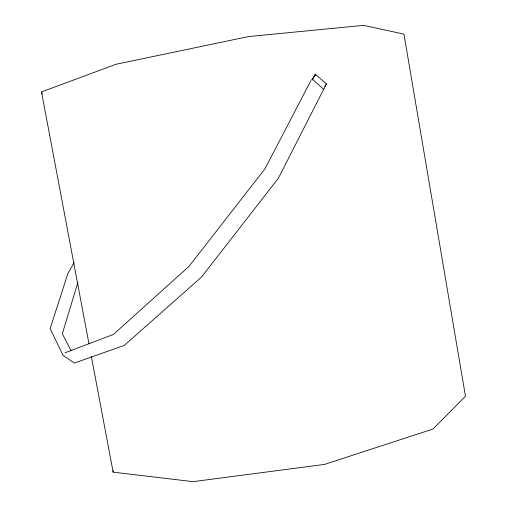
<?xml version="1.0" encoding="UTF-8"?>
<svg xmlns="http://www.w3.org/2000/svg" width="507" height="507" viewBox="0 0 507 507"><rect width="100%" height="100%" fill="white"/><g stroke="black" fill="none" stroke-linecap="round" stroke-linejoin="round"><path stroke-width="0.76" d="M77.907 282.304L62.323 333.828L71.094 350.692M315.62 75.752L315.348 74.206L312.616 79.472L311.716 80.106L315.348 74.206L326.426 83.864L278.438 178.16L201.571 276.98L124.304 345.406L74.333 363.056L63.058 355.356L50.136 328.637L67.856 273.552L74.155 262.594M310.797 80.759L265.053 168.673L189.136 266.245L113.448 334.424L64.959 352.828M324.784 86.558L326.426 83.864M88.979 343.847L41.523 91.919L116.097 64.243L248.506 36.58L363.595 25.35L403.952 34.146L465.477 396.259L432.959 429.055L324.493 464.418L193.072 481.65L113.15 472.15L91.323 356.294M312.616 79.472L323.669 89.289M41.523 91.919L42.322 94.055M113.017 470.597L113.15 472.15"/></g></svg>
